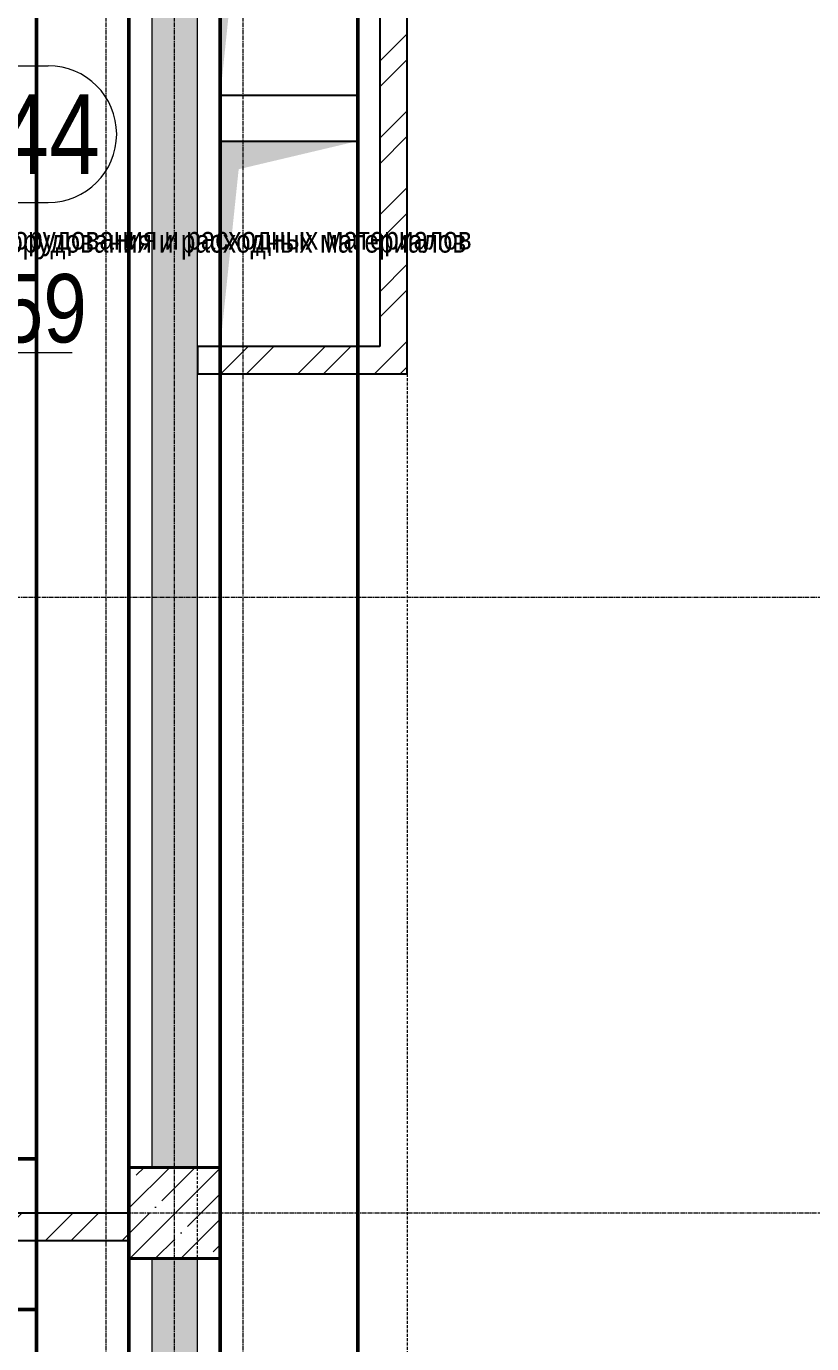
# Model space of a CAD drawing. Header units: millimetres. Extents: x -7155 to 483283, y -227682 to 148426.
# Drawn here: x 11950 to 15393, y 81627 to 87404 of the extents above; entities that cross this region are included whole.
import ezdxf
from ezdxf.enums import TextEntityAlignment as Align

# ---------------------------------------------------------------- set-up
doc = ezdxf.new("R2010")
doc.units = ezdxf.units.MM
for name, pattern in [('CENTER2', [28.575, 19.05, -3.175, 3.175, -3.175]), ('DASHED', [19.05, 12.7, -6.35]), ('HIDDEN2', [4.7625, 3.175, -1.5875])]:
    doc.linetypes.add(name, pattern=pattern)
doc.layers.get('Defpoints').update_dxf_attribs({"color": 140})
for name, color, linetype, lineweight, true_color in [('A-AREA', 7, 'Continuous', 15, 0x7f7f7f), ('АР_Оси_РД_100', 7, 'Continuous', 0, 0x525252), ('РД_Оси_100', 7, 'Continuous', 0, 0x525252)]:
    doc.layers.add(name, color=color, linetype=linetype, lineweight=lineweight, true_color=true_color)
for name, color, linetype, lineweight in [('АР_Area', 5, 'Continuous', 5), ('АР_Колонны', 70, 'Continuous', 30), ('АР_Мебель', 8, 'Continuous', 5), ('АР_площадь пом', 5, 'Continuous', 5), ('АР_Стены ЖБ', 7, 'Continuous', 30), ('АР_Стены кирпич', 32, 'Continuous', 25), ('АР_Стены ПЕНОблок', 52, 'Continuous', 20), ('АР_Штриховка', 8, 'Continuous', 0)]:
    doc.layers.add(name, color=color, linetype=linetype, lineweight=lineweight)
doc.layers.add('КР_Балки-0.5', color=60, linetype='Continuous', lineweight=50, plot=False)
doc.styles.add('style1', font='ARIALN.TTF')

# ---------------------------------------------------------------- blocks, each defined once
blk = doc.blocks.new('СОШ_2200_АР_ОСИ_М100_28.05.24')
at = {"layer": 'АР_Оси_РД_100', "linetype": 'CENTER2'}
for p, q in [((-5954.958, 84900), (119910, 84900)), ((119910, 82200), (-5954.958, 82200))]:
    blk.add_line(p, q, dxfattribs=at)
for points in [[(12000.12, -6155), (12300, -5755), (12300, 139538.679), (12000, 139938.679)], [(12600, -6155), (12600, 139938.679)], [(13200, -6155), (12900, -5755), (12900, 139538.679), (13220.167, 139939.357)]]:
    blk.add_lwpolyline(points, dxfattribs=at)
blk = doc.blocks.new('MOK-МаркаПом_овал_ареал')
for p, q in [((-2.75, 3), (2.75, 3)), ((-2.75, -3), (2.75, -3))]:
    blk.add_line(p, q)
for centre, radius, start, end in [((-2.75, 0), 3, 90, 270), ((2.75, 0), 3, 270, 90), ((-3.75, 0), 3.5, 0, 0.00095)]:
    blk.add_arc(centre, radius, start, end)
at = {"color": 0, "style": 'style1'}
blk.add_attdef('АР-ПОМЕЩЕНИЕ:НОМЕР', text='', height=3.5, dxfattribs=at).set_placement((0, 0), align=Align.MIDDLE)
blk = doc.blocks.new('MOK-МаркаПомещения1')
at = {"layer": 'A-AREA', "color": 0}
blk.add_line((-3.651, -1.944), (3.649, -1.944), dxfattribs=at)
at = {"layer": 'A-AREA', "color": 0, "style": 'style1'}
blk.add_attdef('АР-ПОМЕЩЕНИЕ:ПЛОЩАДЬ', text='', height=3, dxfattribs=at).set_placement((0, 0), align=Align.MIDDLE)

msp = doc.modelspace()

# ---------------------------------------------------------------- hatches: boundary and pattern name
at = {"layer": 'АР_Штриховка', "linetype": 'Continuous', "lineweight": 0, "true_color": 0x000000}
h = msp.add_hatch(dxfattribs=at)
h.set_pattern_fill('ANSI32', color=18, scale=25, angle=-360, style=0)
h.paths.add_polyline_path([(13620, 88700), (13500, 88580), (13500, 86000), (13620, 85880)], flags=0)
h = msp.add_hatch(dxfattribs=at)
h.set_pattern_fill('AR-CONC', color=18, angle=-315, style=0)
h.paths.add_polyline_path([(12700, 88300), (12500, 88300), (12500, 82400), (12700, 82400)], flags=0)
h = msp.add_hatch(dxfattribs=at)
h.set_pattern_fill('ANSI32', color=18, scale=25, angle=360, style=0)
h.paths.add_polyline_path([(13620, 85880), (13500, 86000), (12700, 86000), (12700, 85880)], flags=0)
at = {"layer": 'АР_Штриховка', "linetype": 'Continuous', "lineweight": 5, "true_color": 0x000000}
h = msp.add_hatch(dxfattribs=at)
h.set_pattern_fill('ANSI35', color=18, scale=25, style=0)
h.paths.add_polyline_path([(12400, 82000), (12800, 82000), (12800, 82400), (12400, 82400)], flags=0)
at = {"layer": 'АР_Штриховка', "linetype": 'Continuous', "lineweight": 0, "true_color": 0x000000}
h = msp.add_hatch(dxfattribs=at)
h.set_pattern_fill('ANSI32', color=18, scale=25, angle=-360, style=0)
h.paths.add_polyline_path([(12400, 82080), (12400, 82200), (11650, 82200), (11650, 82080)], flags=0)
h.paths.add_polyline_path([(10550, 82080), (10550, 82200), (9720, 82200), (9600, 82080)], flags=0)
h = msp.add_hatch(dxfattribs=at)
h.set_pattern_fill('AR-CONC', color=18, angle=-315, style=0)
h.paths.add_polyline_path([(12700, 82000), (12500, 82000), (12500, 81200), (12700, 81200)], flags=0)
h.paths.add_polyline_path([(12700, 78300), (12500, 78300), (12500, 77120.7), (12700, 77120.7)], flags=0)
h.paths.add_polyline_path([(12700, 77120.7), (12500, 77120.7), (12500, 76400), (12700, 76400)], flags=0)

# ---------------------------------------------------------------- linework, layer by layer
at = {"color": 18, "linetype": 'Continuous', "true_color": 0x000000}
for p, q in [((12800, 87100), (12800, 88000)), ((13400, 88000), (13400, 87100)), ((13400, 87100), (12800, 87100)), ((12800, 86000), (12800, 86900)), ((12800, 86900), (13400, 86900)), ((13400, 86900), (13400, 86000)), ((13400, 86000), (12800, 86000))]:
    msp.add_line(p, q, dxfattribs=at)
at = {"color": 1, "lineweight": 50}
msp.add_lwpolyline([(27133, 71160), (27133, 69369), (13403, 69369), (13403, 88961)], dxfattribs=at)
for points in [[(589, 87844), (11994, 87844), (11994, 64899), (589, 64899)], [(6657, 81777), (11994, 81777), (11994, 82438), (6657, 82438)]]:
    msp.add_lwpolyline(points, close=True, dxfattribs=at)
at = {"color": 18, "linetype": 'Continuous', "true_color": 0x000000}
for points in [[(12800, 87100), (12800, 88000), (12880.8, 87877.1), (13400, 88000)], [(12800, 86000), (12800, 86900), (12880.8, 86777.1), (13400, 86900)]]:
    msp.add_solid(points, dxfattribs=at)
at = {"layer": 'АР_Колонны', "color": 18, "linetype": 'HIDDEN2', "lineweight": 25, "true_color": 0x000000}
for p, q in [((12400, 82400), (12800, 82400)), ((12400, 82000), (12400, 82400)), ((12800, 82400), (12800, 82000)), ((12800, 82000), (12400, 82000))]:
    msp.add_line(p, q, dxfattribs=at)
at = {"layer": 'АР_Колонны', "color": 18, "linetype": 'Continuous', "lineweight": 30, "true_color": 0x000000}
for p, q in [((12800, 82400), (12400, 82400)), ((12400, 82400), (12400, 82000)), ((12800, 82000), (12800, 82400)), ((12400, 82000), (12800, 82000))]:
    msp.add_line(p, q, dxfattribs=at)
at = {"layer": 'АР_Мебель', "color": 18, "linetype": 'DASHED', "true_color": 0x000000}
for p, q in [((12700, 85880), (13620, 85880)), ((12700, 70745), (12700, 85880)), ((13620, 85880), (13620, 70745))]:
    msp.add_line(p, q, dxfattribs=at)
at = {"layer": 'АР_Стены ЖБ', "color": 18, "linetype": 'Continuous', "lineweight": 40, "true_color": 0x000000}
for p, q in [((12800, 82400), (12400, 82400)), ((12400, 82400), (12400, 82000)), ((12800, 82000), (12800, 82400)), ((12400, 82000), (12800, 82000))]:
    msp.add_line(p, q, dxfattribs=at)
at = {"layer": 'АР_Стены кирпич', "color": 18, "linetype": 'Continuous', "lineweight": 25, "true_color": 0x000000}
for p, q in [((13620, 85880), (13620, 88700)), ((13500, 88580), (13500, 86000)), ((13500, 86000), (12700, 86000)), ((12700, 86000), (12700, 85880)), ((12700, 85880), (13620, 85880)), ((12400, 82200), (11650, 82200)), ((12400, 82080), (12400, 82200)), ((11650, 82080), (12400, 82080))]:
    msp.add_line(p, q, dxfattribs=at)
at = {"layer": 'АР_Стены ПЕНОблок', "color": 18, "linetype": 'Continuous', "lineweight": 20, "true_color": 0x000000}
for p, q in [((12500, 88300), (12500, 82400)), ((12700, 82400), (12700, 88300)), ((12500, 82400), (12700, 82400)), ((12700, 82000), (12500, 82000)), ((12500, 82000), (12500, 81200)), ((12700, 81200), (12700, 82000))]:
    msp.add_line(p, q, dxfattribs=at)
at = {"layer": 'КР_Балки-0.5', "color": 18, "ltscale": 200, "true_color": 0x000000}
for p, q in [((12400, 70400), (12400, 88300)), ((12400, 70400), (12400, 88300)), ((12800, 88300), (12800, 70400)), ((12800, 88300), (12800, 70400))]:
    msp.add_line(p, q, dxfattribs=at)

# ---------------------------------------------------------------- block references
at = {"layer": 'АР_Area', "color": 18, "linetype": 'Continuous', "lineweight": 5, "true_color": 0x000000}
ref = msp.add_blockref('MOK-МаркаПом_овал_ареал', (11771, 86931), dxfattribs=dict(at, xscale=100, yscale=100, zscale=100))
ref.add_attrib('АР-ПОМЕЩЕНИЕ:НОМЕР', '1.044', dxfattribs={"layer": '0', "color": 0, "height": 350, "style": 'style1'}).set_placement((11771, 86931), align=Align.MIDDLE)
ref.add_attrib('АР-ПОМЕЩЕНИЕ:НАИМЕНОВАНИЕ', 'Робо-класс: Помещение для хранения оборудования и расходных материалов', dxfattribs={"layer": 'Defpoints', "color": 2, "height": 100, "style": 'style1'}).set_placement((11761.6, 86449.6), align=Align.MIDDLE)
at = {"layer": 'АР_площадь пом', "color": 18, "linetype": 'Continuous', "lineweight": 5, "true_color": 0x000000}
ref = msp.add_blockref('MOK-МаркаПомещения1', (11785.4, 86167.6), dxfattribs=dict(at, xscale=100, yscale=100, zscale=100))
ref.add_attrib('АР-ПОМЕЩЕНИЕ:НАИМЕНОВАНИЕ', 'Робо-класс: Помещение для хранения оборудования и расходных материалов', dxfattribs={"layer": 'Defpoints', "height": 100, "style": 'style1'}).set_placement((11785.4, 86463.2), align=Align.MIDDLE)
ref.add_attrib('АР-ПОМЕЩЕНИЕ:ПЛОЩАДЬ', '15.59', dxfattribs={"layer": 'A-AREA', "color": 0, "height": 300, "style": 'style1'}).set_placement((11785.4, 86167.6), align=Align.MIDDLE)
at = {"layer": 'РД_Оси_100'}
msp.add_blockref('СОШ_2200_АР_ОСИ_М100_28.05.24', (0, 0), dxfattribs=at)

doc.saveas('drawing.dxf')
